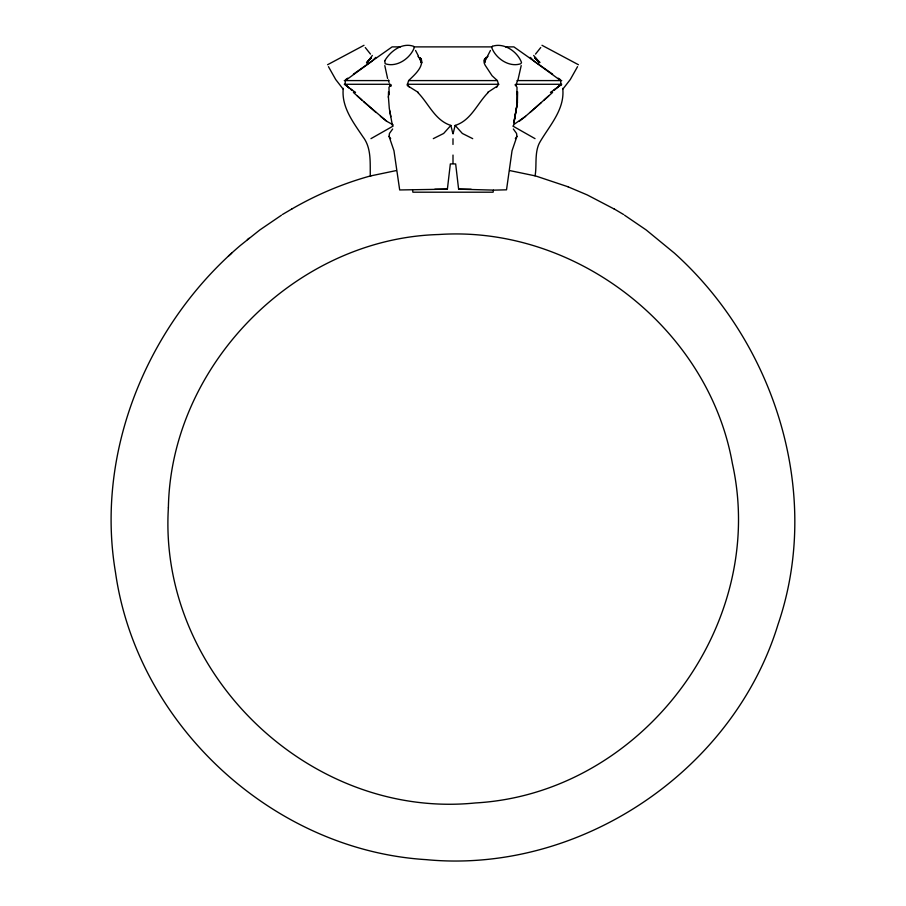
<?xml version="1.0" encoding="UTF-8"?>
<svg xmlns="http://www.w3.org/2000/svg" width="906" height="906" viewBox="0 0 906 906"><rect width="100%" height="100%" fill="white"/><g stroke="black" fill="none" stroke-linecap="round" stroke-linejoin="round"><path stroke-width="1.36" d="M452.989 144.439L453 138.754M453 155.062L453 162.921M392.423 125.583L389.286 108.369L388.391 96.614M388.38 97.338L388.527 91.733M343.272 88.324C341.211 106.863 353.261 122.333 362.966 136.829C371.573 148.018 369.999 162.74 370.294 175.979C342.819 183.578 316.477 194.711 291.789 209.026M486.318 57.361L484.801 59.705L484.699 62.774L486.318 57.361L488.017 56.41M390.86 86.444L391.018 85.289M513.351 129.003L516.545 133.454L516.941 136.387L512.037 150.736L506.522 189.818L494.302 190.124L458.617 189.173L455.661 163.929L450.339 163.929L447.383 189.173L399.682 189.954L393.963 150.736L389.059 136.387L389.455 133.454L392.649 129.003M493.419 190.226L493.102 192.197L412.898 192.197L412.581 190.226M453.045 133.895L455.14 125.424C471.063 120.509 477.224 103.477 488.209 92.469L487.609 92.469L497.36 86.047M513.577 125.583L517.405 102.321L517.394 91.597L517.292 103.714L513.883 122.548L517.405 102.321L517.292 103.714L517.473 91.733M521.199 65.628L517.858 80.385M517.394 80.566L516.103 85.198M516.873 94.462L517.02 87.27L515.004 84.756M568.062 186.783L535.706 175.979L509.704 170.566M614.234 208.969L623.532 214.484M577.53 66.67L570.304 79.513L562.886 89.071M490.44 50.487L487.643 55.9M496.556 87.463L498.56 84.303L497.337 80.566L492.083 75.753L485.14 65.187A54.904 33.375 8.8 0 1 484.2 63.024L483.929 60.408L484.812 58.697L487.111 57.599M540.735 47.542L535.514 54.1M485.254 59.841L486.477 57.927M624.517 215.186L646.148 229.931L674.415 253.136C775.242 343.782 822.637 494.178 777.982 624.585C732.931 771.629 579.285 874.29 426.194 859.647C272.695 850.168 136.999 724.732 115.504 572.445C94.937 451.233 148.063 324.099 240.226 245.583L259.852 229.931L281.483 215.198M407.213 85.504L418.368 92.469L417.779 92.469C428.731 103.544 434.959 120.43 450.86 125.424L443.657 133.454L433.306 138.641M515.333 138.641L516.941 136.387M372.332 55.459L366.941 62.967L371.132 57.927L366.488 62.774L371.041 57.656L369.274 59.705M375.492 58.177L375.865 57.372L371.958 61.178L345.379 80.566L345.107 84.303L349.365 88.041L346.715 85.889M561.188 84.688L550.463 92.469L552.569 92.469L530.033 112.491M548.708 95.957L544.212 99.966M228.448 256.081L231.642 253.204M555.344 89.196L560.882 84.303L560.621 80.566L534.042 61.178L530.135 57.372L531.618 59.23M541.29 102.571L525.152 116.648L514.642 123.941M555.661 88.777L553.928 90.441M554.132 90.26L554.982 89.524M525.571 116.296L519.274 121.291M247.361 239.648L249.037 238.255M556.703 87.916L559.285 85.889M345.424 79.785L347.7 78.188M353.397 74.167L392.117 46.886L400.35 46.886M282.468 214.484L291.789 209.014M370.973 138.641L393.159 126.047M559.817 85.572L561.392 84.949M327.553 64.734L364.008 45.3M390.996 84.756L388.98 87.27L389.172 94.79M370.984 175.832L370.328 175.979L396.296 170.566M447.383 189.173L434.801 189.286M414.11 46.886L491.89 46.886M505.65 46.886L513.883 46.886L552.603 74.167M344.28 80.589L388.821 80.589M408.572 80.589L497.428 80.589M517.179 80.589L561.72 80.589M344.28 84.281L390.237 84.281M407.168 84.281L498.832 84.281M515.763 84.281L561.72 84.281M471.199 189.286L458.617 189.173M535.016 175.832C537.111 166.319 534.008 151.653 540.214 141.585C549.965 125.062 565.061 109.003 562.728 88.324M568.051 186.817L587.235 194.926L614.211 209.026M472.694 138.641L462.343 133.454L455.14 125.424M344.812 84.688L355.526 92.469L353.419 92.469L375.967 112.491M418.878 57.588L421.188 58.697C423.861 67.214 414.155 75.13 408.651 80.566L407.428 84.303L409.082 86.863M541.992 45.3L578.447 64.734M393.125 124.847L386.726 121.291L363.646 101.608M417.983 56.41L421.199 59.705L421.732 62.967L419.591 57.656L421.199 59.705M512.841 126.047L535.027 138.641M352.083 90.43L351.018 89.524M558.3 78.188L560.576 79.785M386.726 121.291L380.429 116.296M351.664 89.954L350.339 88.777M361.788 99.966L357.292 95.957M534.868 57.927L539.885 62.503L535.038 57.361M343.114 89.071L335.696 79.513L328.47 66.67M536.964 59.841L534.959 57.656L539.512 62.774L533.668 55.459M370.486 54.1L365.265 47.542M389.059 136.387L390.667 138.641M389.455 84.122L389.886 85.198M418.357 55.9L415.56 50.487M450.86 125.424L452.807 133.352M387.587 78.426L384.801 65.628M389.036 82.457L388.583 79.966M389.58 110.373L390.837 116.681M168.38 507.813C158.154 673.611 310.079 819.681 475.344 802.954C641.199 793.622 768.401 625.582 732.365 463.419C708.424 328.187 575.457 225.209 438.81 234.518C295.832 238.493 170.849 364.79 168.38 507.813M384.778 60.725L385.152 63.714C396.885 67.769 410.293 58.358 414.302 47.576L413.634 46.319C402.117 42.242 390.407 51.189 384.778 60.725M492.366 46.319L491.698 47.576C495.707 58.358 509.115 67.769 520.848 63.714L521.516 62.469C517.507 51.676 504.098 42.265 492.366 46.319M420.962 59.796L419.523 57.927L421.301 62.774L420.962 59.796"/></g></svg>
